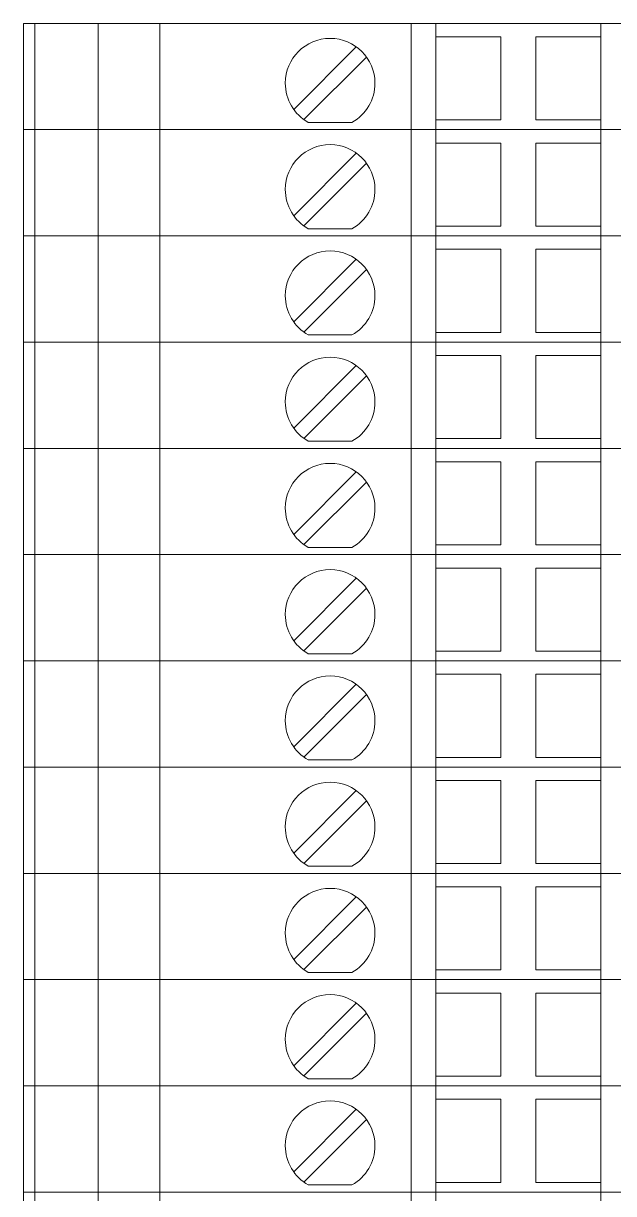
# Model space of a CAD drawing. Header units: millimetres. Extents: x 1880 to 4113, y 771 to 2990.
# Drawn here: x 3573.9 to 3602.5, y 2172.6 to 2229.3 of the extents above; entities that cross this region are included whole.
import ezdxf

# ---------------------------------------------------------------- set-up
doc = ezdxf.new("R2010")
doc.units = ezdxf.units.MM
doc.layers.add('000-PI-Oprema', color=30, linetype='Continuous', lineweight=5)

msp = doc.modelspace()

# ---------------------------------------------------------------- linework, layer by layer
at = {"layer": '000-PI-Oprema', "color": 0, "linetype": 'ByBlock', "lineweight": 0}
for p, q in [((3573.922, 2229.339), (3574.605, 2229.339)), ((3573.922, 2229.339), (3592.722, 2229.339)), ((3573.922, 2229.339), (3573.922, 2224.189)), ((3574.469, 2224.189), (3574.469, 2229.339)), ((3577.546, 2229.339), (3577.546, 2224.189)), ((3580.546, 2229.339), (3580.546, 2224.189)), ((3592.722, 2229.339), (3593.922, 2229.339)), ((3592.722, 2229.339), (3592.722, 2224.189)), ((3593.922, 2229.339), (3593.922, 2229.339)), ((3601.922, 2229.339), (3593.922, 2229.339)), ((3593.922, 2229.339), (3593.922, 2224.189)), ((3601.922, 2229.339), (3601.922, 2229.339)), ((3601.922, 2229.339), (3603.122, 2229.339)), ((3601.922, 2224.189), (3601.922, 2229.339)), ((3593.922, 2228.689), (3593.922, 2228.689)), ((3593.922, 2228.689), (3597.072, 2228.689)), ((3597.072, 2228.689), (3597.072, 2228.689)), ((3597.072, 2228.689), (3597.072, 2224.664)), ((3598.772, 2228.689), (3601.922, 2228.689)), ((3598.772, 2228.689), (3598.772, 2228.689)), ((3598.772, 2224.664), (3598.772, 2228.689)), ((3601.922, 2228.689), (3601.922, 2228.689)), ((3590.067, 2228.204), (3587.032, 2225.169)), ((3587.526, 2224.674), (3590.562, 2227.709)), ((3592.722, 2227.739), (3592.722, 2227.739)), ((3592.722, 2225.139), (3592.722, 2227.739)), ((3592.722, 2225.139), (3592.722, 2225.139)), ((3593.922, 2224.664), (3593.922, 2224.664)), ((3597.072, 2224.664), (3593.922, 2224.664)), ((3597.072, 2224.664), (3597.072, 2224.664)), ((3598.772, 2224.664), (3598.772, 2224.664)), ((3601.922, 2224.664), (3598.772, 2224.664)), ((3601.922, 2224.664), (3601.922, 2224.664)), ((3573.922, 2224.189), (3592.722, 2224.189)), ((3573.922, 2224.189), (3574.605, 2224.189)), ((3573.922, 2224.189), (3592.722, 2224.189)), ((3573.922, 2224.189), (3573.922, 2219.039)), ((3574.469, 2219.039), (3574.469, 2224.189)), ((3577.546, 2224.189), (3577.546, 2219.039)), ((3580.546, 2224.189), (3580.546, 2219.039)), ((3587.738, 2224.539), (3587.738, 2224.539)), ((3589.856, 2224.539), (3587.738, 2224.539)), ((3589.856, 2224.539), (3589.856, 2224.539)), ((3592.722, 2224.189), (3593.922, 2224.189)), ((3592.722, 2224.189), (3593.922, 2224.189)), ((3592.722, 2224.189), (3592.722, 2219.039)), ((3601.922, 2224.189), (3593.922, 2224.189)), ((3593.922, 2224.189), (3593.922, 2224.189)), ((3593.922, 2224.189), (3593.922, 2224.189)), ((3601.922, 2224.189), (3593.922, 2224.189)), ((3593.922, 2224.189), (3593.922, 2219.039)), ((3601.922, 2224.189), (3603.122, 2224.189)), ((3601.922, 2224.189), (3601.922, 2224.189)), ((3601.922, 2224.189), (3601.922, 2224.189)), ((3601.922, 2224.189), (3603.122, 2224.189)), ((3601.922, 2219.039), (3601.922, 2224.189)), ((3593.922, 2223.539), (3593.922, 2223.539)), ((3593.922, 2223.539), (3597.072, 2223.539)), ((3597.072, 2223.539), (3597.072, 2223.539)), ((3597.072, 2223.539), (3597.072, 2219.514)), ((3598.772, 2223.539), (3601.922, 2223.539)), ((3598.772, 2223.539), (3598.772, 2223.539)), ((3598.772, 2219.514), (3598.772, 2223.539)), ((3601.922, 2223.539), (3601.922, 2223.539)), ((3590.067, 2223.054), (3587.032, 2220.019)), ((3587.526, 2219.524), (3590.562, 2222.559)), ((3592.722, 2222.589), (3592.722, 2222.589)), ((3592.722, 2219.989), (3592.722, 2222.589)), ((3592.722, 2219.989), (3592.722, 2219.989)), ((3593.922, 2219.514), (3593.922, 2219.514)), ((3597.072, 2219.514), (3593.922, 2219.514)), ((3597.072, 2219.514), (3597.072, 2219.514)), ((3598.772, 2219.514), (3598.772, 2219.514)), ((3601.922, 2219.514), (3598.772, 2219.514)), ((3601.922, 2219.514), (3601.922, 2219.514)), ((3573.922, 2219.039), (3592.722, 2219.039)), ((3573.922, 2219.039), (3574.605, 2219.039)), ((3573.922, 2219.039), (3592.722, 2219.039)), ((3573.922, 2219.039), (3573.922, 2213.889)), ((3574.469, 2213.889), (3574.469, 2219.039)), ((3577.546, 2219.039), (3577.546, 2213.889)), ((3580.546, 2219.039), (3580.546, 2213.889)), ((3587.738, 2219.389), (3587.738, 2219.389)), ((3589.856, 2219.389), (3587.738, 2219.389)), ((3589.856, 2219.389), (3589.856, 2219.389)), ((3592.722, 2219.039), (3593.922, 2219.039)), ((3592.722, 2219.039), (3593.922, 2219.039)), ((3592.722, 2219.039), (3592.722, 2213.889)), ((3601.922, 2219.039), (3593.922, 2219.039)), ((3593.922, 2219.039), (3593.922, 2219.039)), ((3593.922, 2219.039), (3593.922, 2219.039)), ((3601.922, 2219.039), (3593.922, 2219.039)), ((3593.922, 2219.039), (3593.922, 2213.889)), ((3601.922, 2219.039), (3603.122, 2219.039)), ((3601.922, 2219.039), (3601.922, 2219.039)), ((3601.922, 2219.039), (3601.922, 2219.039)), ((3601.922, 2219.039), (3603.122, 2219.039)), ((3601.922, 2213.889), (3601.922, 2219.039)), ((3593.922, 2218.389), (3593.922, 2218.389)), ((3593.922, 2218.389), (3597.072, 2218.389)), ((3597.072, 2218.389), (3597.072, 2218.389)), ((3597.072, 2218.389), (3597.072, 2214.364)), ((3598.772, 2218.389), (3601.922, 2218.389)), ((3598.772, 2218.389), (3598.772, 2218.389)), ((3598.772, 2214.364), (3598.772, 2218.389)), ((3601.922, 2218.389), (3601.922, 2218.389)), ((3590.067, 2217.904), (3587.032, 2214.869)), ((3587.526, 2214.374), (3590.562, 2217.409)), ((3592.722, 2217.439), (3592.722, 2217.439)), ((3592.722, 2214.839), (3592.722, 2217.439)), ((3592.722, 2214.839), (3592.722, 2214.839)), ((3593.922, 2214.364), (3593.922, 2214.364)), ((3597.072, 2214.364), (3593.922, 2214.364)), ((3597.072, 2214.364), (3597.072, 2214.364)), ((3598.772, 2214.364), (3598.772, 2214.364)), ((3601.922, 2214.364), (3598.772, 2214.364)), ((3601.922, 2214.364), (3601.922, 2214.364)), ((3573.922, 2213.889), (3592.722, 2213.889)), ((3573.922, 2213.889), (3574.605, 2213.889)), ((3573.922, 2213.889), (3592.722, 2213.889)), ((3573.922, 2213.889), (3573.922, 2208.739)), ((3574.469, 2208.739), (3574.469, 2213.889)), ((3577.546, 2213.889), (3577.546, 2208.739)), ((3580.546, 2213.889), (3580.546, 2208.739)), ((3587.738, 2214.239), (3587.738, 2214.239)), ((3589.856, 2214.239), (3587.738, 2214.239)), ((3589.856, 2214.239), (3589.856, 2214.239)), ((3592.722, 2213.889), (3593.922, 2213.889)), ((3592.722, 2213.889), (3593.922, 2213.889)), ((3592.722, 2213.889), (3592.722, 2208.739)), ((3601.922, 2213.889), (3593.922, 2213.889)), ((3593.922, 2213.889), (3593.922, 2213.889)), ((3593.922, 2213.889), (3593.922, 2213.889)), ((3601.922, 2213.889), (3593.922, 2213.889)), ((3593.922, 2213.889), (3593.922, 2208.739)), ((3601.922, 2213.889), (3603.122, 2213.889)), ((3601.922, 2213.889), (3601.922, 2213.889)), ((3601.922, 2213.889), (3601.922, 2213.889)), ((3601.922, 2213.889), (3603.122, 2213.889)), ((3601.922, 2208.739), (3601.922, 2213.889)), ((3593.922, 2213.239), (3593.922, 2213.239)), ((3593.922, 2213.239), (3597.072, 2213.239)), ((3597.072, 2213.239), (3597.072, 2213.239)), ((3597.072, 2213.239), (3597.072, 2209.214)), ((3598.772, 2213.239), (3601.922, 2213.239)), ((3598.772, 2213.239), (3598.772, 2213.239)), ((3598.772, 2209.214), (3598.772, 2213.239)), ((3601.922, 2213.239), (3601.922, 2213.239)), ((3590.067, 2212.754), (3587.032, 2209.719)), ((3587.526, 2209.224), (3590.562, 2212.259)), ((3592.722, 2212.289), (3592.722, 2212.289)), ((3592.722, 2209.689), (3592.722, 2212.289)), ((3592.722, 2209.689), (3592.722, 2209.689)), ((3573.922, 2208.739), (3592.722, 2208.739)), ((3573.922, 2208.739), (3574.605, 2208.739)), ((3573.922, 2208.739), (3592.722, 2208.739)), ((3573.922, 2208.739), (3573.922, 2203.589)), ((3574.469, 2203.589), (3574.469, 2208.739)), ((3577.546, 2208.739), (3577.546, 2203.589)), ((3580.546, 2208.739), (3580.546, 2203.589)), ((3587.738, 2209.089), (3587.738, 2209.089)), ((3589.856, 2209.089), (3587.738, 2209.089)), ((3589.856, 2209.089), (3589.856, 2209.089)), ((3592.722, 2208.739), (3593.922, 2208.739)), ((3592.722, 2208.739), (3593.922, 2208.739)), ((3592.722, 2208.739), (3592.722, 2203.589)), ((3593.922, 2209.214), (3593.922, 2209.214)), ((3597.072, 2209.214), (3593.922, 2209.214)), ((3601.922, 2208.739), (3593.922, 2208.739)), ((3593.922, 2208.739), (3593.922, 2208.739)), ((3593.922, 2208.739), (3593.922, 2208.739)), ((3601.922, 2208.739), (3593.922, 2208.739)), ((3593.922, 2208.739), (3593.922, 2203.589)), ((3597.072, 2209.214), (3597.072, 2209.214)), ((3598.772, 2209.214), (3598.772, 2209.214)), ((3601.922, 2209.214), (3598.772, 2209.214)), ((3601.922, 2209.214), (3601.922, 2209.214)), ((3601.922, 2208.739), (3603.122, 2208.739)), ((3601.922, 2208.739), (3601.922, 2208.739)), ((3601.922, 2208.739), (3601.922, 2208.739)), ((3601.922, 2208.739), (3603.122, 2208.739)), ((3601.922, 2203.589), (3601.922, 2208.739)), ((3590.067, 2207.604), (3587.032, 2204.569)), ((3593.922, 2208.089), (3593.922, 2208.089)), ((3593.922, 2208.089), (3597.072, 2208.089)), ((3597.072, 2208.089), (3597.072, 2208.089)), ((3597.072, 2208.089), (3597.072, 2204.064)), ((3598.772, 2208.089), (3601.922, 2208.089)), ((3598.772, 2208.089), (3598.772, 2208.089)), ((3598.772, 2204.064), (3598.772, 2208.089)), ((3601.922, 2208.089), (3601.922, 2208.089)), ((3587.526, 2204.074), (3590.562, 2207.109)), ((3592.722, 2207.139), (3592.722, 2207.139)), ((3592.722, 2204.539), (3592.722, 2207.139)), ((3592.722, 2204.539), (3592.722, 2204.539)), ((3573.922, 2203.589), (3592.722, 2203.589)), ((3573.922, 2203.589), (3574.605, 2203.589)), ((3573.922, 2203.589), (3592.722, 2203.589)), ((3573.922, 2203.589), (3573.922, 2198.439)), ((3574.469, 2198.439), (3574.469, 2203.589)), ((3577.546, 2203.589), (3577.546, 2198.439)), ((3580.546, 2203.589), (3580.546, 2198.439)), ((3587.738, 2203.939), (3587.738, 2203.939)), ((3589.856, 2203.939), (3587.738, 2203.939)), ((3589.856, 2203.939), (3589.856, 2203.939)), ((3592.722, 2203.589), (3593.922, 2203.589)), ((3592.722, 2203.589), (3593.922, 2203.589)), ((3592.722, 2203.589), (3592.722, 2198.439)), ((3593.922, 2204.064), (3593.922, 2204.064)), ((3597.072, 2204.064), (3593.922, 2204.064)), ((3601.922, 2203.589), (3593.922, 2203.589)), ((3593.922, 2203.589), (3593.922, 2203.589)), ((3593.922, 2203.589), (3593.922, 2203.589)), ((3601.922, 2203.589), (3593.922, 2203.589)), ((3593.922, 2203.589), (3593.922, 2198.439)), ((3597.072, 2204.064), (3597.072, 2204.064)), ((3598.772, 2204.064), (3598.772, 2204.064)), ((3601.922, 2204.064), (3598.772, 2204.064)), ((3601.922, 2204.064), (3601.922, 2204.064)), ((3601.922, 2203.589), (3603.122, 2203.589)), ((3601.922, 2203.589), (3601.922, 2203.589)), ((3601.922, 2203.589), (3601.922, 2203.589)), ((3601.922, 2203.589), (3603.122, 2203.589)), ((3601.922, 2198.439), (3601.922, 2203.589)), ((3590.067, 2202.454), (3587.032, 2199.419)), ((3593.922, 2202.939), (3593.922, 2202.939)), ((3593.922, 2202.939), (3597.072, 2202.939)), ((3597.072, 2202.939), (3597.072, 2202.939)), ((3597.072, 2202.939), (3597.072, 2198.914)), ((3598.772, 2202.939), (3601.922, 2202.939)), ((3598.772, 2202.939), (3598.772, 2202.939)), ((3598.772, 2198.914), (3598.772, 2202.939)), ((3601.922, 2202.939), (3601.922, 2202.939)), ((3587.526, 2198.924), (3590.562, 2201.959)), ((3592.722, 2201.989), (3592.722, 2201.989)), ((3592.722, 2199.389), (3592.722, 2201.989)), ((3592.722, 2199.389), (3592.722, 2199.389)), ((3587.738, 2198.789), (3587.738, 2198.789)), ((3589.856, 2198.789), (3587.738, 2198.789)), ((3589.856, 2198.789), (3589.856, 2198.789)), ((3593.922, 2198.914), (3593.922, 2198.914)), ((3597.072, 2198.914), (3593.922, 2198.914)), ((3597.072, 2198.914), (3597.072, 2198.914)), ((3598.772, 2198.914), (3598.772, 2198.914)), ((3601.922, 2198.914), (3598.772, 2198.914)), ((3601.922, 2198.914), (3601.922, 2198.914)), ((3573.922, 2198.439), (3592.722, 2198.439)), ((3573.922, 2198.439), (3574.605, 2198.439)), ((3573.922, 2198.439), (3592.722, 2198.439)), ((3573.922, 2198.439), (3573.922, 2193.289)), ((3574.469, 2193.289), (3574.469, 2198.439)), ((3577.546, 2198.439), (3577.546, 2193.289)), ((3580.546, 2198.439), (3580.546, 2193.289)), ((3592.722, 2198.439), (3593.922, 2198.439)), ((3592.722, 2198.439), (3593.922, 2198.439)), ((3592.722, 2198.439), (3592.722, 2193.289)), ((3601.922, 2198.439), (3593.922, 2198.439)), ((3593.922, 2198.439), (3593.922, 2198.439)), ((3593.922, 2198.439), (3593.922, 2198.439)), ((3601.922, 2198.439), (3593.922, 2198.439)), ((3593.922, 2198.439), (3593.922, 2193.289)), ((3601.922, 2198.439), (3603.122, 2198.439)), ((3601.922, 2198.439), (3601.922, 2198.439)), ((3601.922, 2198.439), (3601.922, 2198.439)), ((3601.922, 2198.439), (3603.122, 2198.439)), ((3601.922, 2193.289), (3601.922, 2198.439)), ((3593.922, 2197.789), (3593.922, 2197.789)), ((3593.922, 2197.789), (3597.072, 2197.789)), ((3597.072, 2197.789), (3597.072, 2197.789)), ((3597.072, 2197.789), (3597.072, 2193.764)), ((3598.772, 2197.789), (3601.922, 2197.789)), ((3598.772, 2197.789), (3598.772, 2197.789)), ((3598.772, 2193.764), (3598.772, 2197.789)), ((3601.922, 2197.789), (3601.922, 2197.789)), ((3590.067, 2197.304), (3587.032, 2194.269)), ((3587.526, 2193.774), (3590.562, 2196.809)), ((3592.722, 2196.839), (3592.722, 2196.839)), ((3592.722, 2194.239), (3592.722, 2196.839)), ((3592.722, 2194.239), (3592.722, 2194.239)), ((3587.738, 2193.639), (3587.738, 2193.639)), ((3589.856, 2193.639), (3587.738, 2193.639)), ((3589.856, 2193.639), (3589.856, 2193.639)), ((3593.922, 2193.764), (3593.922, 2193.764)), ((3597.072, 2193.764), (3593.922, 2193.764)), ((3597.072, 2193.764), (3597.072, 2193.764)), ((3598.772, 2193.764), (3598.772, 2193.764)), ((3601.922, 2193.764), (3598.772, 2193.764)), ((3601.922, 2193.764), (3601.922, 2193.764)), ((3573.922, 2193.289), (3592.722, 2193.289)), ((3573.922, 2193.289), (3574.605, 2193.289)), ((3573.922, 2193.289), (3592.722, 2193.289)), ((3573.922, 2193.289), (3573.922, 2188.139)), ((3574.469, 2188.139), (3574.469, 2193.289)), ((3577.546, 2193.289), (3577.546, 2188.139)), ((3580.546, 2193.289), (3580.546, 2188.139)), ((3592.722, 2193.289), (3593.922, 2193.289)), ((3592.722, 2193.289), (3593.922, 2193.289)), ((3592.722, 2193.289), (3592.722, 2188.139)), ((3601.922, 2193.289), (3593.922, 2193.289)), ((3593.922, 2193.289), (3593.922, 2193.289)), ((3593.922, 2193.289), (3593.922, 2193.289)), ((3601.922, 2193.289), (3593.922, 2193.289)), ((3593.922, 2193.289), (3593.922, 2188.139)), ((3601.922, 2193.289), (3603.122, 2193.289)), ((3601.922, 2193.289), (3601.922, 2193.289)), ((3601.922, 2193.289), (3601.922, 2193.289)), ((3601.922, 2193.289), (3603.122, 2193.289)), ((3601.922, 2188.139), (3601.922, 2193.289)), ((3593.922, 2192.639), (3593.922, 2192.639)), ((3593.922, 2192.639), (3597.072, 2192.639)), ((3597.072, 2192.639), (3597.072, 2192.639)), ((3597.072, 2192.639), (3597.072, 2188.614)), ((3598.772, 2192.639), (3601.922, 2192.639)), ((3598.772, 2192.639), (3598.772, 2192.639)), ((3598.772, 2188.614), (3598.772, 2192.639)), ((3601.922, 2192.639), (3601.922, 2192.639)), ((3590.067, 2192.154), (3587.032, 2189.119)), ((3592.722, 2191.689), (3592.722, 2191.689)), ((3592.722, 2189.089), (3592.722, 2191.689)), ((3587.526, 2188.624), (3590.562, 2191.659)), ((3592.722, 2189.089), (3592.722, 2189.089)), ((3587.738, 2188.489), (3587.738, 2188.489)), ((3589.856, 2188.489), (3587.738, 2188.489)), ((3589.856, 2188.489), (3589.856, 2188.489)), ((3593.922, 2188.614), (3593.922, 2188.614)), ((3597.072, 2188.614), (3593.922, 2188.614)), ((3597.072, 2188.614), (3597.072, 2188.614)), ((3598.772, 2188.614), (3598.772, 2188.614)), ((3601.922, 2188.614), (3598.772, 2188.614)), ((3601.922, 2188.614), (3601.922, 2188.614)), ((3573.922, 2188.139), (3592.722, 2188.139)), ((3573.922, 2188.139), (3574.605, 2188.139)), ((3573.922, 2188.139), (3592.722, 2188.139)), ((3573.922, 2188.139), (3573.922, 2182.989)), ((3574.469, 2182.989), (3574.469, 2188.139)), ((3577.546, 2188.139), (3577.546, 2182.989)), ((3580.546, 2188.139), (3580.546, 2182.989)), ((3592.722, 2188.139), (3593.922, 2188.139)), ((3592.722, 2188.139), (3593.922, 2188.139)), ((3592.722, 2188.139), (3592.722, 2182.989)), ((3601.922, 2188.139), (3593.922, 2188.139)), ((3593.922, 2188.139), (3593.922, 2188.139)), ((3593.922, 2188.139), (3593.922, 2188.139)), ((3601.922, 2188.139), (3593.922, 2188.139)), ((3593.922, 2188.139), (3593.922, 2182.989)), ((3601.922, 2188.139), (3603.122, 2188.139)), ((3601.922, 2188.139), (3601.922, 2188.139)), ((3601.922, 2188.139), (3601.922, 2188.139)), ((3601.922, 2188.139), (3603.122, 2188.139)), ((3601.922, 2182.989), (3601.922, 2188.139)), ((3593.922, 2187.489), (3593.922, 2187.489)), ((3593.922, 2187.489), (3597.072, 2187.489)), ((3597.072, 2187.489), (3597.072, 2187.489)), ((3597.072, 2187.489), (3597.072, 2183.464)), ((3598.772, 2187.489), (3601.922, 2187.489)), ((3598.772, 2187.489), (3598.772, 2187.489)), ((3598.772, 2183.464), (3598.772, 2187.489)), ((3601.922, 2187.489), (3601.922, 2187.489)), ((3590.067, 2187.004), (3587.032, 2183.969)), ((3587.526, 2183.474), (3590.562, 2186.509)), ((3592.722, 2186.539), (3592.722, 2186.539)), ((3592.722, 2183.939), (3592.722, 2186.539)), ((3592.722, 2183.939), (3592.722, 2183.939)), ((3587.738, 2183.339), (3587.738, 2183.339)), ((3589.856, 2183.339), (3587.738, 2183.339)), ((3589.856, 2183.339), (3589.856, 2183.339)), ((3593.922, 2183.464), (3593.922, 2183.464)), ((3597.072, 2183.464), (3593.922, 2183.464)), ((3597.072, 2183.464), (3597.072, 2183.464)), ((3598.772, 2183.464), (3598.772, 2183.464)), ((3601.922, 2183.464), (3598.772, 2183.464)), ((3601.922, 2183.464), (3601.922, 2183.464)), ((3573.922, 2182.989), (3592.722, 2182.989)), ((3573.922, 2182.989), (3574.605, 2182.989)), ((3573.922, 2182.989), (3592.722, 2182.989)), ((3573.922, 2182.989), (3573.922, 2177.839)), ((3574.469, 2177.839), (3574.469, 2182.989)), ((3577.546, 2182.989), (3577.546, 2177.839)), ((3580.546, 2182.989), (3580.546, 2177.839)), ((3592.722, 2182.989), (3593.922, 2182.989)), ((3592.722, 2182.989), (3593.922, 2182.989)), ((3592.722, 2182.989), (3592.722, 2177.839)), ((3601.922, 2182.989), (3593.922, 2182.989)), ((3593.922, 2182.989), (3593.922, 2182.989)), ((3593.922, 2182.989), (3593.922, 2182.989)), ((3601.922, 2182.989), (3593.922, 2182.989)), ((3593.922, 2182.989), (3593.922, 2177.839)), ((3601.922, 2182.989), (3603.122, 2182.989)), ((3601.922, 2182.989), (3601.922, 2182.989)), ((3601.922, 2182.989), (3601.922, 2182.989)), ((3601.922, 2182.989), (3603.122, 2182.989)), ((3601.922, 2177.839), (3601.922, 2182.989)), ((3593.922, 2182.339), (3593.922, 2182.339)), ((3593.922, 2182.339), (3597.072, 2182.339)), ((3597.072, 2182.339), (3597.072, 2182.339)), ((3597.072, 2182.339), (3597.072, 2178.314)), ((3598.772, 2182.339), (3601.922, 2182.339)), ((3598.772, 2182.339), (3598.772, 2182.339)), ((3598.772, 2178.314), (3598.772, 2182.339)), ((3601.922, 2182.339), (3601.922, 2182.339)), ((3590.067, 2181.854), (3587.032, 2178.819)), ((3587.526, 2178.324), (3590.562, 2181.359)), ((3592.722, 2181.389), (3592.722, 2181.389)), ((3592.722, 2178.789), (3592.722, 2181.389)), ((3592.722, 2178.789), (3592.722, 2178.789)), ((3587.738, 2178.189), (3587.738, 2178.189)), ((3589.856, 2178.189), (3587.738, 2178.189)), ((3589.856, 2178.189), (3589.856, 2178.189)), ((3593.922, 2178.314), (3593.922, 2178.314)), ((3597.072, 2178.314), (3593.922, 2178.314)), ((3597.072, 2178.314), (3597.072, 2178.314)), ((3598.772, 2178.314), (3598.772, 2178.314)), ((3601.922, 2178.314), (3598.772, 2178.314)), ((3601.922, 2178.314), (3601.922, 2178.314)), ((3573.922, 2177.839), (3592.722, 2177.839)), ((3573.922, 2177.839), (3574.605, 2177.839)), ((3573.922, 2177.839), (3592.722, 2177.839)), ((3573.922, 2177.839), (3573.922, 2172.689)), ((3574.469, 2172.689), (3574.469, 2177.839)), ((3577.546, 2177.839), (3577.546, 2172.689)), ((3580.546, 2177.839), (3580.546, 2172.689)), ((3592.722, 2177.839), (3593.922, 2177.839)), ((3592.722, 2177.839), (3593.922, 2177.839)), ((3592.722, 2177.839), (3592.722, 2172.689)), ((3601.922, 2177.839), (3593.922, 2177.839)), ((3593.922, 2177.839), (3593.922, 2177.839)), ((3593.922, 2177.839), (3593.922, 2177.839)), ((3601.922, 2177.839), (3593.922, 2177.839)), ((3593.922, 2177.839), (3593.922, 2172.689)), ((3601.922, 2177.839), (3603.122, 2177.839)), ((3601.922, 2177.839), (3601.922, 2177.839)), ((3601.922, 2177.839), (3601.922, 2177.839)), ((3601.922, 2177.839), (3603.122, 2177.839)), ((3601.922, 2172.689), (3601.922, 2177.839)), ((3593.922, 2177.189), (3593.922, 2177.189)), ((3593.922, 2177.189), (3597.072, 2177.189)), ((3597.072, 2177.189), (3597.072, 2177.189)), ((3597.072, 2177.189), (3597.072, 2173.164)), ((3598.772, 2177.189), (3601.922, 2177.189)), ((3598.772, 2177.189), (3598.772, 2177.189)), ((3598.772, 2173.164), (3598.772, 2177.189)), ((3601.922, 2177.189), (3601.922, 2177.189)), ((3590.067, 2176.704), (3587.032, 2173.669)), ((3587.526, 2173.174), (3590.562, 2176.209)), ((3592.722, 2176.239), (3592.722, 2176.239)), ((3592.722, 2173.639), (3592.722, 2176.239)), ((3592.722, 2173.639), (3592.722, 2173.639)), ((3587.738, 2173.039), (3587.738, 2173.039)), ((3589.856, 2173.039), (3587.738, 2173.039)), ((3589.856, 2173.039), (3589.856, 2173.039)), ((3593.922, 2173.164), (3593.922, 2173.164)), ((3597.072, 2173.164), (3593.922, 2173.164)), ((3597.072, 2173.164), (3597.072, 2173.164)), ((3598.772, 2173.164), (3598.772, 2173.164)), ((3601.922, 2173.164), (3598.772, 2173.164)), ((3601.922, 2173.164), (3601.922, 2173.164)), ((3573.922, 2172.689), (3592.722, 2172.689)), ((3573.922, 2172.689), (3574.605, 2172.689)), ((3573.922, 2172.689), (3592.722, 2172.689)), ((3573.922, 2172.689), (3573.922, 2167.539)), ((3574.469, 2167.539), (3574.469, 2172.689)), ((3577.546, 2172.689), (3577.546, 2167.539)), ((3580.546, 2172.689), (3580.546, 2167.539)), ((3592.722, 2172.689), (3593.922, 2172.689)), ((3592.722, 2172.689), (3593.922, 2172.689)), ((3592.722, 2172.689), (3592.722, 2167.539)), ((3601.922, 2172.689), (3593.922, 2172.689)), ((3593.922, 2172.689), (3593.922, 2172.689)), ((3593.922, 2172.689), (3593.922, 2172.689)), ((3601.922, 2172.689), (3593.922, 2172.689)), ((3593.922, 2172.689), (3593.922, 2167.539)), ((3601.922, 2172.689), (3603.122, 2172.689)), ((3601.922, 2172.689), (3601.922, 2172.689)), ((3601.922, 2172.689), (3601.922, 2172.689)), ((3601.922, 2172.689), (3603.122, 2172.689)), ((3601.922, 2167.539), (3601.922, 2172.689))]:
    msp.add_line(p, q, dxfattribs=at)
for centre, start, end in [((3588.797, 2226.439), 360, 180), ((3588.797, 2226.439), 180, 240.8754), ((3588.797, 2226.439), 299.1246, 360), ((3588.797, 2221.289), 360, 180), ((3588.797, 2221.289), 180, 240.8754), ((3588.797, 2221.289), 299.1246, 360), ((3588.797, 2216.139), 360, 180), ((3588.797, 2216.139), 180, 240.8754), ((3588.797, 2216.139), 299.1246, 360), ((3588.797, 2210.989), 360, 180), ((3588.797, 2210.989), 180, 240.8754), ((3588.797, 2210.989), 299.1246, 360), ((3588.797, 2205.839), 360, 180), ((3588.797, 2205.839), 180, 240.8754), ((3588.797, 2205.839), 299.1246, 360), ((3588.797, 2200.689), 360, 180), ((3588.797, 2200.689), 180, 240.8754), ((3588.797, 2200.689), 299.1246, 360), ((3588.797, 2195.539), 360, 180), ((3588.797, 2195.539), 180, 240.8754), ((3588.797, 2195.539), 299.1246, 360), ((3588.797, 2190.389), 360, 180), ((3588.797, 2190.389), 180, 240.8754), ((3588.797, 2190.389), 299.1246, 360), ((3588.797, 2185.239), 360, 180), ((3588.797, 2185.239), 180, 240.8754), ((3588.797, 2185.239), 299.1246, 360), ((3588.797, 2180.089), 360, 180), ((3588.797, 2180.089), 180, 240.8754), ((3588.797, 2180.089), 299.1246, 360), ((3588.797, 2174.939), 360, 180), ((3588.797, 2174.939), 180, 240.8754), ((3588.797, 2174.939), 299.1246, 360)]:
    msp.add_arc(centre, 2.175, start, end, dxfattribs=at)

doc.saveas('drawing.dxf')
